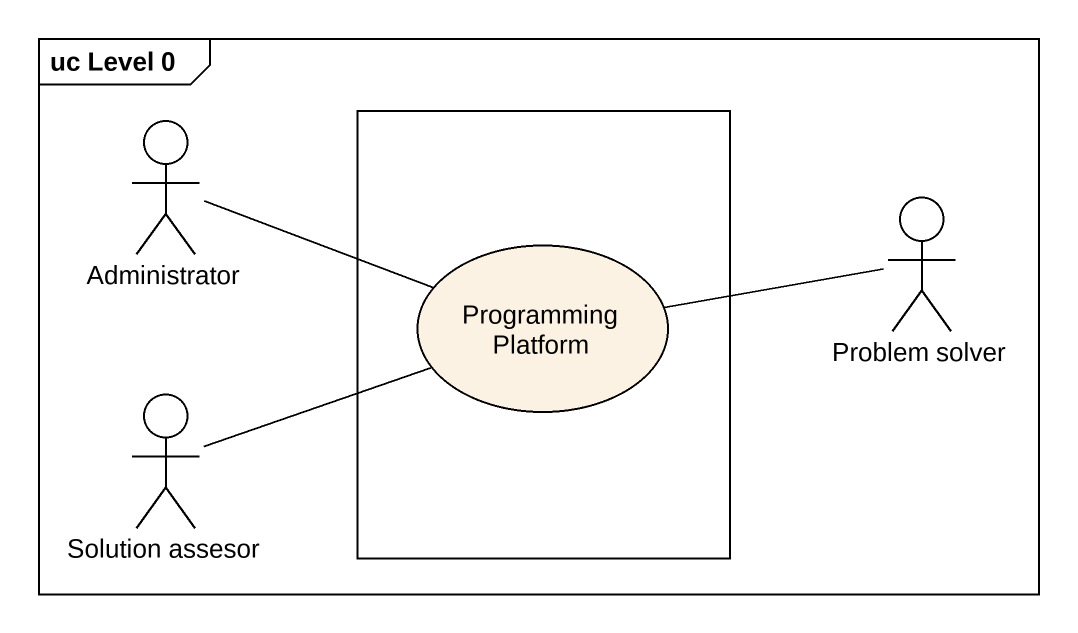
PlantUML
@startuml
mainframe uc Level 0
rectangle " " as rectangle1 {
  usecase "Programming Platform" as Programming_Platform
}
actor Administrator
actor "Problem solver" as Problem_solver
actor "Solution assesor" as Solution_assesor
Administrator -right- Programming_Platform
Problem_solver -left- Programming_Platform
Solution_assesor -right- Programming_Platform
@enduml
